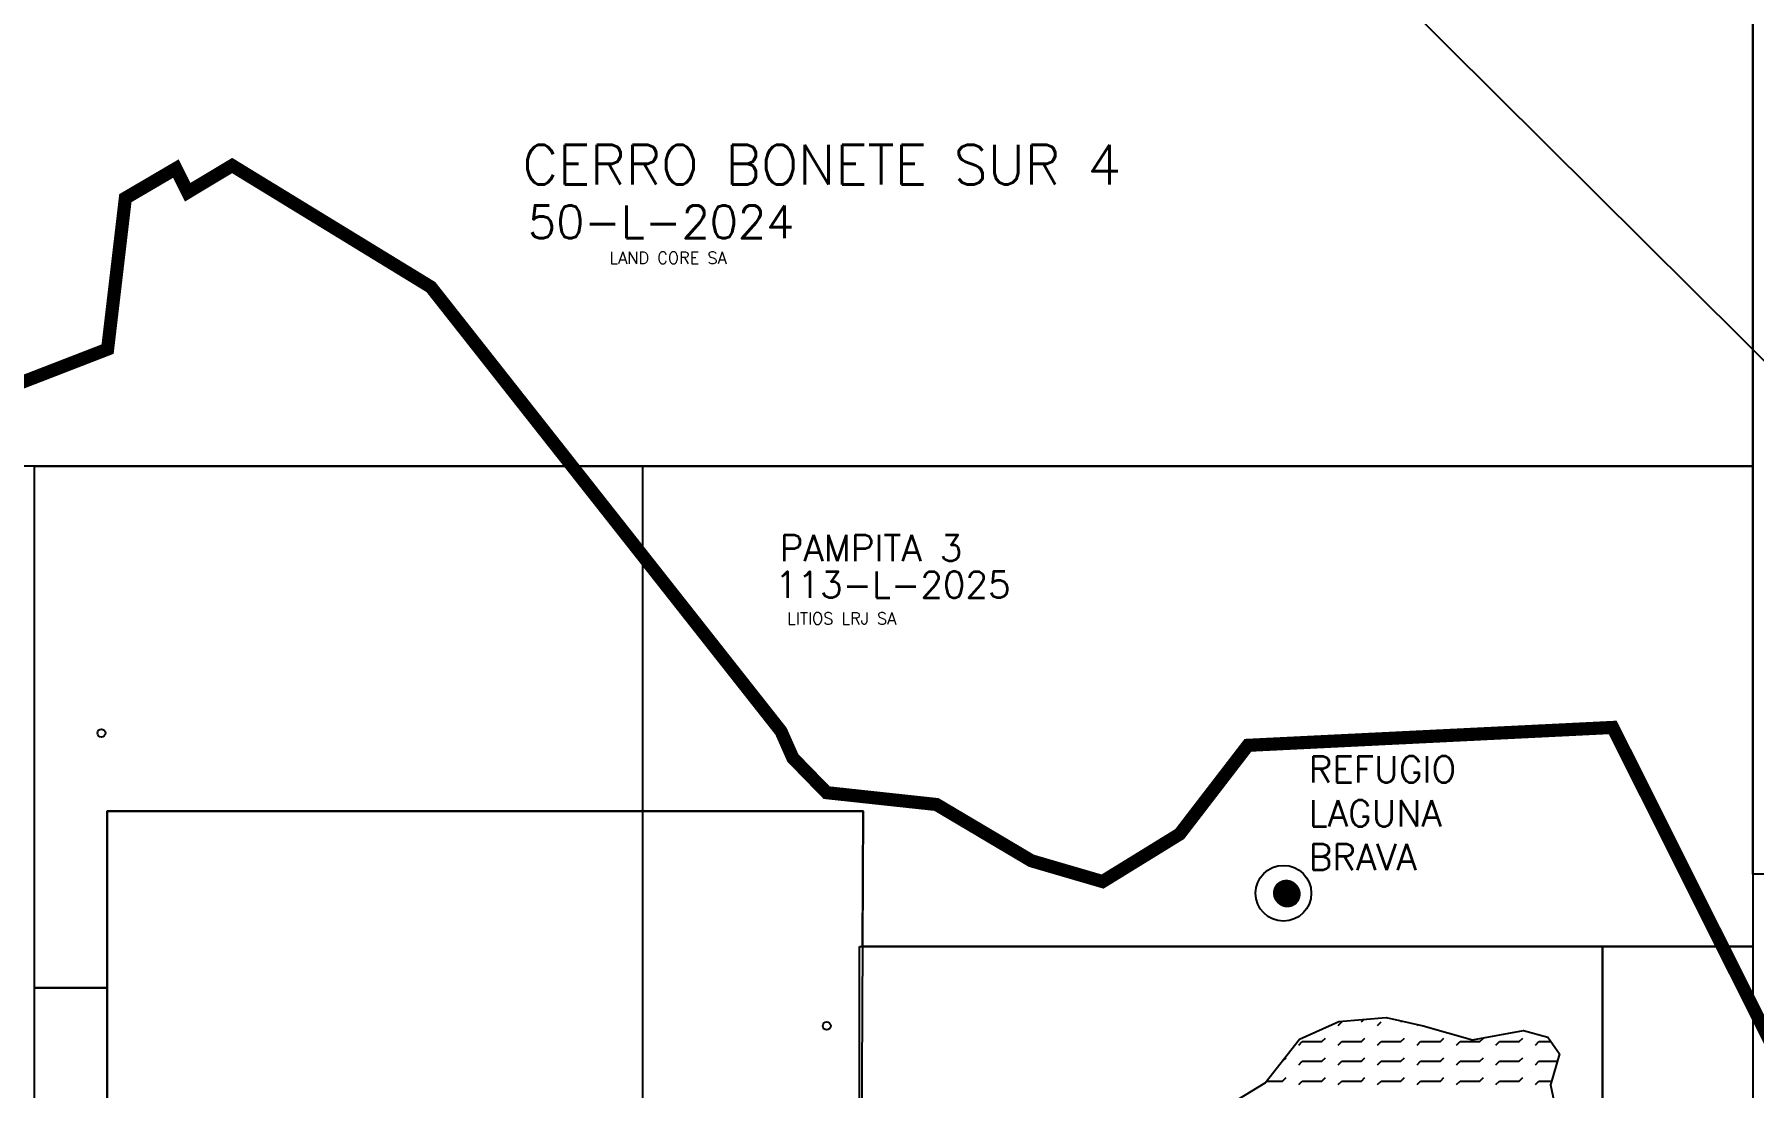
# Model space of a CAD drawing. Header units: metres. Extents: x -4406421 to 6012633, y 6449185 to 13337258.
# Drawn here: x 2506671 to 2519743, y 6872742 to 6880752 of the extents above; entities that cross this region are included whole.
import ezdxf

# ---------------------------------------------------------------- set-up
doc = ezdxf.new("R2010")
doc.units = ezdxf.units.M
doc.header["$LTSCALE"] = 20
doc.header["$MEASUREMENT"] = 0
doc.layers.get('0').update_dxf_attribs({"linetype": 'CONTINUOUS'})
for name, color, linetype in [('CAMINOS', 7, 'CONTINUOUS'), ('CATEOS', 7, 'CONTINUOUS'), ('LIMITES', 119, 'CONTINUOUS'), ('MANIFEST', 1, 'CONTINUOUS'), ('ZONAS', 5, 'CONTINUOUS')]:
    doc.layers.add(name, color=color, linetype=linetype)
doc.layers.add('TITULARES', color=7, linetype='CONTINUOUS', true_color=0x04fbc6)
doc.styles.add('ROMANS', font='romans.shx', dxfattribs={"oblique": 1.17516e-08, "height": 3})

# ---------------------------------------------------------------- blocks, each defined once
blk = doc.blocks.new('*X0')
at = {"color": 0, "linetype": 'Continuous'}
for p, q in [((2516850, 6873450), (2516869, 6873469)), ((2516673, 6873423), (2516700, 6873450)), ((2516973, 6873423), (2517000, 6873450)), ((2517150, 6873450), (2517158, 6873458)), ((2517273, 6873423), (2517280, 6873430)), ((2516373, 6873273), (2516400, 6873300)), ((2516400, 6873300), (2516550, 6873300)), ((2516550, 6873300), (2516577, 6873327)), ((2516673, 6873273), (2516700, 6873300)), ((2516700, 6873300), (2516850, 6873300)), ((2516850, 6873300), (2516877, 6873327)), ((2516973, 6873273), (2517000, 6873300)), ((2517000, 6873300), (2517150, 6873300)), ((2517150, 6873300), (2517177, 6873327)), ((2517273, 6873273), (2517300, 6873300)), ((2517300, 6873300), (2517450, 6873300)), ((2517450, 6873300), (2517477, 6873327)), ((2517573, 6873273), (2517600, 6873300)), ((2517600, 6873300), (2517750, 6873300)), ((2517750, 6873300), (2517777, 6873327)), ((2517873, 6873273), (2517900, 6873300)), ((2517900, 6873300), (2518050, 6873300)), ((2518050, 6873300), (2518077, 6873327)), ((2518173, 6873273), (2518200, 6873300)), ((2518200, 6873300), (2518291, 6873300)), ((2516246, 6873150), (2516250, 6873150)), ((2516250, 6873150), (2516277, 6873177)), ((2516373, 6873123), (2516400, 6873150)), ((2516400, 6873150), (2516550, 6873150)), ((2516550, 6873150), (2516577, 6873177)), ((2516673, 6873123), (2516700, 6873150)), ((2516700, 6873150), (2516850, 6873150)), ((2516850, 6873150), (2516877, 6873177)), ((2516973, 6873123), (2517000, 6873150)), ((2517000, 6873150), (2517150, 6873150)), ((2517150, 6873150), (2517177, 6873177)), ((2517273, 6873123), (2517300, 6873150)), ((2517300, 6873150), (2517450, 6873150)), ((2517450, 6873150), (2517477, 6873177)), ((2517573, 6873123), (2517600, 6873150)), ((2517600, 6873150), (2517750, 6873150)), ((2517750, 6873150), (2517777, 6873177)), ((2517873, 6873123), (2517900, 6873150)), ((2517900, 6873150), (2518050, 6873150)), ((2518050, 6873150), (2518077, 6873177)), ((2518173, 6873123), (2518200, 6873150)), ((2518200, 6873150), (2518340, 6873150)), ((2516128, 6873000), (2516250, 6873000)), ((2516250, 6873000), (2516277, 6873027)), ((2516373, 6872973), (2516400, 6873000)), ((2516400, 6873000), (2516550, 6873000)), ((2516550, 6873000), (2516577, 6873027)), ((2516673, 6872973), (2516700, 6873000)), ((2516700, 6873000), (2516850, 6873000)), ((2516850, 6873000), (2516877, 6873027)), ((2516973, 6872973), (2517000, 6873000)), ((2517000, 6873000), (2517150, 6873000)), ((2517150, 6873000), (2517177, 6873027)), ((2517273, 6872973), (2517300, 6873000)), ((2517300, 6873000), (2517450, 6873000)), ((2517450, 6873000), (2517477, 6873027)), ((2517573, 6872973), (2517600, 6873000)), ((2517600, 6873000), (2517750, 6873000)), ((2517750, 6873000), (2517777, 6873027)), ((2517873, 6872973), (2517900, 6873000)), ((2517900, 6873000), (2518050, 6873000)), ((2518050, 6873000), (2518077, 6873027)), ((2518173, 6872973), (2518200, 6873000)), ((2518200, 6873000), (2518296, 6873000))]:
    blk.add_line(p, q, dxfattribs=at)

msp = doc.modelspace()

# ---------------------------------------------------------------- hatches: boundary and pattern name
at = {"layer": 'ZONAS', "ltscale": 100}
h = msp.add_hatch(dxfattribs=at)
h.set_pattern_fill('ANSI31', color=256, style=0)
h.set_pattern_definition([(45, (-3260.15338, -6644.96284), (-0.0883883476483, 0.0883883476483), [])])
h.paths.add_polyline_path([(2516095, 6874219, 1), (2516295, 6874219, 1)])

# ---------------------------------------------------------------- linework, layer by layer
at = {"layer": 'CAMINOS', "linetype": 'Continuous', "const_width": 100}
msp.add_lwpolyline([(2519868, 6873093), (2518672, 6875481), (2515898, 6875345), (2515379, 6874670), (2514793, 6874309), (2514252, 6874467), (2513530, 6874895), (2512695, 6874985), (2512438, 6875249), (2512348, 6875452), (2509686, 6878830), (2508175, 6879754), (2507837, 6879551), (2507747, 6879731), (2507363, 6879506), (2507228, 6878358), (2506123, 6877930)], dxfattribs=at)
at = {"layer": 'CATEOS', "ltscale": 100}
for points in [[(2519737, 6881522), (2519781, 6881522), (2519785, 6881025), (2526160, 6880991), (2526160, 6881037), (2529910, 6880959), (2529910, 6880792), (2533330, 6880792), (2533330, 6874365), (2519737, 6874365)], [(2506672, 6877468), (2511295, 6877468), (2511295, 6868816), (2508815, 6868816), (2508815, 6859919), (2506672, 6859922)], [(2519737, 6874365), (2519737, 6869331), (2529310, 6869331), (2529310, 6874365)], [(2512944, 6873816), (2518594, 6873816), (2518594, 6866214), (2514595, 6866214), (2514595, 6858214), (2508815, 6858214), (2508815, 6868816), (2512944, 6868816)]]:
    msp.add_lwpolyline(points, close=True, dxfattribs=at)
at = {"layer": 'CATEOS', "color": 0, "ltscale": 100}
for points in [[(2519737, 6877468), (2503366, 6877468), (2503366, 6880936), (2519737, 6880936)], [(2518594, 6873816), (2519737, 6873816), (2519737, 6869331), (2520807, 6869331), (2520807, 6859769), (2518595, 6859768), (2518595, 6854890), (2514595, 6854890), (2514595, 6866214), (2518594, 6866214)]]:
    msp.add_lwpolyline(points, close=True, dxfattribs=at)
at = {"layer": 'LIMITES', "linetype": 'Continuous'}
msp.add_lwpolyline([(2515717, 6872588), (2516029, 6872779), (2516289, 6873110), (2516588, 6873244), (2516950, 6873276), (2517230, 6873213), (2517606, 6873106), (2517994, 6873176), (2518178, 6873126), (2518268, 6872999), (2518198, 6872763), (2518243, 6872547)], dxfattribs=at)
at = {"layer": 'MANIFEST', "color": 1, "ltscale": 100}
for points in [[(2506671, 6877467), (2519737, 6877468), (2519737, 6873816), (2512968, 6873816), (2512973, 6874844), (2507225, 6874844), (2507225, 6873500), (2506671, 6873500)], [(2512973, 6874844), (2512943, 6868816), (2508815, 6868816), (2508815, 6859919), (2507225, 6859919), (2507225, 6874844)]]:
    msp.add_lwpolyline(points, close=True, dxfattribs=at)
at = {"layer": 'MANIFEST', "ltscale": 100}
msp.add_lwpolyline([(2506671, 6873500), (2507225, 6873500), (2507225, 6859919), (2506672, 6859922)], close=True, dxfattribs=at)
at = {"layer": 'MANIFEST', "color": 1, "ltscale": 100}
for centre in [(2507181, 6875438), (2512696, 6873211)]:
    msp.add_circle(centre, 30, dxfattribs=at)
at = {"layer": 'ZONAS', "ltscale": 100}
msp.add_lwpolyline([(2471768, 6897600), (2502096, 6895884), (2528819, 6869331), (2545210, 6831392), (2536610, 6782592)], dxfattribs=at)
msp.add_circle((2516168, 6874220), 212, dxfattribs=at)

# ---------------------------------------------------------------- block references
at = {"layer": 'CAMINOS', "color": 74, "linetype": 'Continuous'}
msp.add_blockref('*X0', (-89, -208), dxfattribs=at)

# ---------------------------------------------------------------- texts
at = {"layer": 'CATEOS', "linetype": 'Continuous', "style": 'ROMANS', "oblique": 0}
for s, height, p in [('CERRO BONETE SUR 4', 300, (2510383, 6879611)), ('50-L-2024', 250, (2510424, 6879201))]:
    msp.add_text(s, height=height, dxfattribs=at).set_placement(p)
at = {"layer": 'MANIFEST', "linetype": 'Continuous', "style": 'ROMANS'}
for s, p in [('PAMPITA 3', (2512338, 6876745)), ('113-L-2025', (2512302, 6876467))]:
    msp.add_text(s, height=200, dxfattribs=at).set_placement(p)
at = {"layer": 'TITULARES', "color": 5, "linetype": 'Continuous', "style": 'ROMANS'}
msp.add_text('LAND CORE SA', height=90, dxfattribs=at).set_placement((2511044, 6879007))
at = {"layer": 'TITULARES', "color": 160, "linetype": 'Continuous', "style": 'ROMANS'}
msp.add_text('LITIOS LRJ SA', height=90, dxfattribs=at).set_placement((2512395, 6876265))
at = {"layer": 'ZONAS', "color": 2, "ltscale": 100, "insert": (2516359, 6875262), "char_height": 200, "width": 2134.88, "attachment_point": 1, "style": 'ROMANS'}
msp.add_mtext('REFUGIO LAGUNA BRAVA', dxfattribs=at)

doc.saveas('drawing.dxf')
